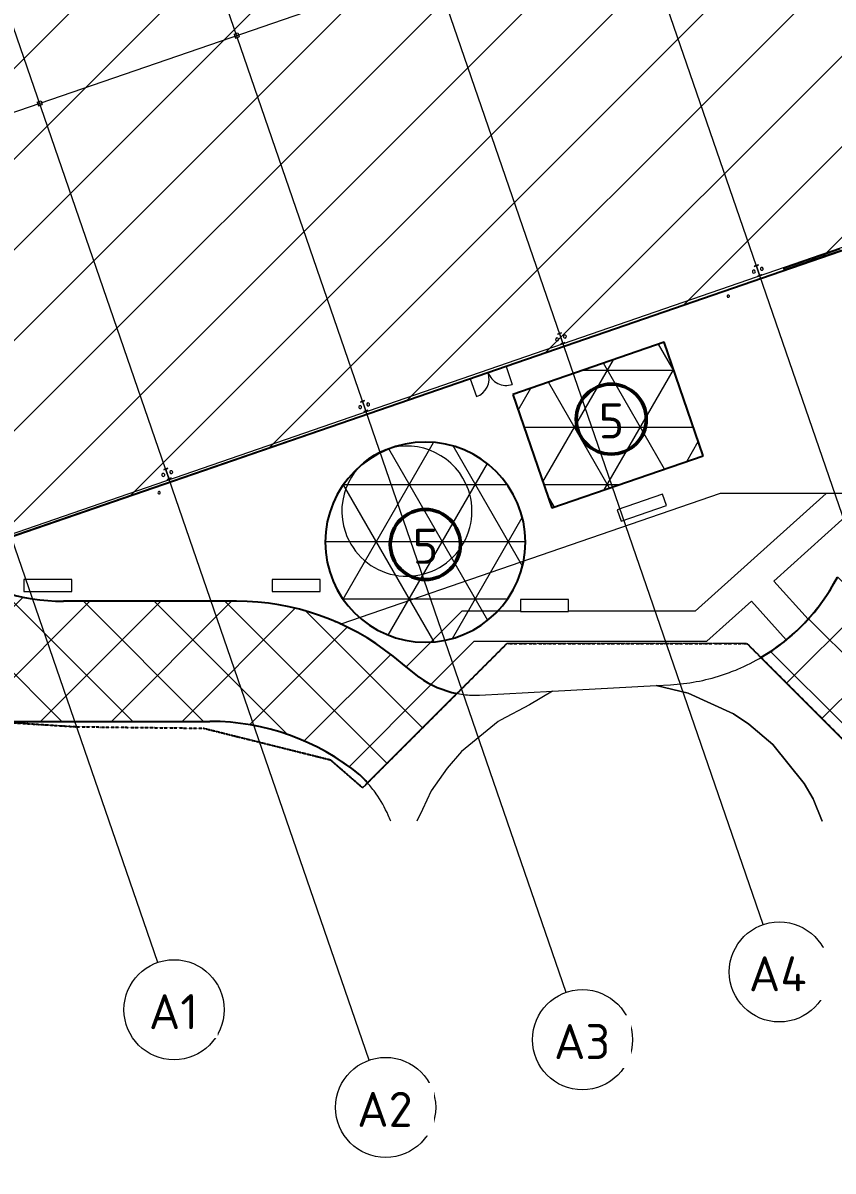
# Model space of a CAD drawing. Header units: millimetres. Extents: x 674 to 609626, y -20132 to 4061356.
# Drawn here: x 79034 to 119498, y 3926193 to 3983554 of the extents above; entities that cross this region are included whole.
import ezdxf

# ---------------------------------------------------------------- set-up
doc = ezdxf.new("R2010")
doc.units = ezdxf.units.MM
doc.linetypes.add('AEC_Double Dash', pattern=[39, 15, -4, 6, -4, 6, -4])
doc.linetypes.add('Boundary', pattern=[16, 5, -2, 5, -2, 0, -2])
for name, color, linetype, lineweight in [('A-000-M_MASS', 13, 'Continuous', 25), ('A-010-M_LINE', 90, 'Continuous', 18), ('A-060-M_DETAIL', 3, 'Continuous', 25), ('A-214-M_CURT_WALL', 52, 'Continuous', 13), ('A-215-M_CURT_PANEL', 51, 'Continuous', 13), ('A-230-M_FLOOR', 192, 'Continuous', 13), ('A-325-M_DOOR', 31, 'Continuous', 13), ('A-325-M_DOOR_PANEL', 31, 'Continuous', 13), ('C-910-M_SITE_BOUND', 91, 'Boundary', 25), ('F-670-M_FSP', 13, 'Continuous', 13), ('M-520-M_DRAINAGE_FW', 2, 'Continuous', 13), ('S-280-M_COLUMN', 52, 'Continuous', 13), ('S-280-M_STRUCT_FRAME', 12, 'Continuous', 13), ('Z-030-M_GRID', 191, 'Continuous', 13), ('Z-033_T_GRIDREF', 31, 'Continuous', 13), ('Z-060-M_DETAIL', 92, 'Continuous', 25)]:
    doc.layers.add(name, color=color, linetype=linetype, lineweight=lineweight)
doc.styles.add('ISOCPEUR_2', font='isocpeur.ttf', dxfattribs={"height": 1750})
pattern_1 = [(45, (2523501.4, 0), (-1767.767, 1767.767), []), (135, (2523501.4, 0), (-1767.767, -1767.767), [])]

# ---------------------------------------------------------------- blocks, each defined once
blk = doc.blocks.new('Family - ___-240017-S0_021 - GROUND LOADING PLAN')
at = {"layer": 'C-910-M_SITE_BOUND', "color": 21, "linetype": 'AEC_Double Dash', "lineweight": 5}
for p, q in [((-2420301, 3952544), (-2422791, 3950054)), ((-2408301, 3952544), (-2420301, 3952544)), ((-2408301, 3952544), (-2407605, 3951849)), ((-2446330, 3948678), (-2441808, 3948392)), ((-2435434, 3948316), (-2429117, 3946741)), ((-2429117, 3946741), (-2427505, 3945340)), ((-2427258, 3945587), (-2427505, 3945340))]:
    blk.add_line(p, q, dxfattribs=at)
blk = doc.blocks.new('SHS-Square Hollow Section-Column - 200x200xSHS-1605338-S0_021 - GROUND LOADING PLAN')
at = {"layer": 'S-280-M_COLUMN', "lineweight": 5}
for p, q in [((-100, 100), (-100, -100)), ((-100, 100), (100, 100)), ((100, 100), (100, -100)), ((-100, -100), (100, -100))]:
    blk.add_line(p, q, dxfattribs=at)
blk = doc.blocks.new('Generic Models 4 - Generic Models 2-823071-S0_021 - GROUND LOADING PLAN')
at = {"layer": 'A-000-M_MASS', "lineweight": 5}
for start, end in [(19.00041, 199.00041), (199.00041, 19.00041)]:
    blk.add_arc((-2425288, 3959163), 3250, start, end, dxfattribs=at)
blk = doc.blocks.new('Structural Framing 30 - Structural Framing 1-951963-S0_021 - GROUND LOADING PLAN')
at = {"layer": 'S-280-M_STRUCT_FRAME', "lineweight": 5}
for p, q in [((-2449991, 3998344), (-2450189, 3998276)), ((-2450189, 3998276), (-2450185, 3998263)), ((-2450185, 3998263), (-2450104, 3998291)), ((-2450086, 3998282), (-2449932, 3997835)), ((-2449923, 3997838), (-2450077, 3998285)), ((-2450068, 3998303), (-2449987, 3998331)), ((-2449987, 3998331), (-2449991, 3998344)), ((-2449940, 3997817), (-2450021, 3997789)), ((-2450021, 3997789), (-2450017, 3997776)), ((-2450017, 3997776), (-2449820, 3997844)), ((-2449824, 3997857), (-2449905, 3997829)), ((-2449820, 3997844), (-2449824, 3997857)), ((-2437238, 3961306), (-2437436, 3961238)), ((-2437315, 3961266), (-2437234, 3961293)), ((-2437234, 3961293), (-2437238, 3961306)), ((-2437436, 3961238), (-2437431, 3961225)), ((-2437431, 3961225), (-2437350, 3961253)), ((-2437333, 3961245), (-2437178, 3960797)), ((-2437169, 3960800), (-2437323, 3961248)), ((-2437187, 3960779), (-2437268, 3960751)), ((-2437268, 3960751), (-2437264, 3960739)), ((-2437264, 3960739), (-2437066, 3960807)), ((-2437070, 3960819), (-2437151, 3960791)), ((-2437066, 3960807), (-2437070, 3960819))]:
    blk.add_line(p, q, dxfattribs=at)
for centre, start, end in [((-2450099, 3998278), 19.00041, 109.00041), ((-2450064, 3998290), 109.00041, 199.00041), ((-2449945, 3997830), 289.00041, 19.00041), ((-2449909, 3997842), 199.00041, 289.00041), ((-2437346, 3961240), 19.00041, 109.00041), ((-2437310, 3961252), 109.00041, 199.00041), ((-2437192, 3960792), 289.00041, 19.00041), ((-2437156, 3960804), 199.00041, 289.00041)]:
    blk.add_arc(centre, 14, start, end, dxfattribs=at)
blk = doc.blocks.new('Generic Models 6 - Generic Models 2-971374-S0_021 - GROUND LOADING PLAN')
at = {"layer": 'A-000-M_MASS', "lineweight": 5}
for p, q in [((-2412514, 3960011), (-2414784, 3959230)), ((-2412319, 3959444), (-2412514, 3960011)), ((-2414784, 3959230), (-2414588, 3958663)), ((-2414588, 3958663), (-2412319, 3959444)), ((-2444421, 3955744), (-2444421, 3955144)), ((-2442021, 3955744), (-2444421, 3955744)), ((-2442021, 3955144), (-2442021, 3955744)), ((-2432021, 3955744), (-2432021, 3955144)), ((-2429621, 3955744), (-2432021, 3955744)), ((-2429621, 3955144), (-2429621, 3955744)), ((-2444421, 3955144), (-2442021, 3955144)), ((-2432021, 3955144), (-2429621, 3955144)), ((-2419621, 3954751), (-2419621, 3954151)), ((-2417221, 3954751), (-2419621, 3954751)), ((-2417221, 3954151), (-2417221, 3954751)), ((-2419621, 3954151), (-2417221, 3954151))]:
    blk.add_line(p, q, dxfattribs=at)
blk = doc.blocks.new('Generic Models 2 - Generic Models 2-983313-S0_021 - GROUND LOADING PLAN')
at = {"layer": 'A-000-M_MASS', "lineweight": 5}
for p, q in [((-2394268, 3973894), (-2399923, 3971891)), ((-2391597, 3966353), (-2394268, 3973894)), ((-2399923, 3971891), (-2397253, 3964350)), ((-2397253, 3964350), (-2391597, 3966353))]:
    blk.add_line(p, q, dxfattribs=at)
blk = doc.blocks.new('Hydrant_double1 - Hydrant_double-1019313-S0_021 - GROUND LOADING PLAN')
at = {"layer": 'F-670-M_FSP', "lineweight": 5}
for start, end in [(19.00041, 199.00041), (199.00041, 19.00041)]:
    blk.add_arc((-2397820, 3973209), 60, start, end, dxfattribs=at)
blk = doc.blocks.new('Hydrant_double2 - Hydrant_double-1019330-S0_021 - GROUND LOADING PLAN')
at = {"layer": 'F-670-M_FSP', "lineweight": 5}
for start, end in [(19.00041, 199.00041), (199.00041, 19.00041)]:
    blk.add_arc((-2397820, 3973209), 60, start, end, dxfattribs=at)
blk = doc.blocks.new('Downpipe - L Spreader - Default-3251983-S0_021 - GROUND LOADING PLAN')
at = {"layer": 'M-520-M_DRAINAGE_FW', "lineweight": 5}
for start, end in [(360, 180), (180, 360)]:
    blk.add_arc((-40, -150), 75, start, end, dxfattribs=at)
blk = doc.blocks.new('Downpipe - L Spreader - Default-3252010-S0_021 - GROUND LOADING PLAN')
at = {"layer": 'M-520-M_DRAINAGE_FW', "lineweight": 5}
for start, end in [(0, 180), (180, 0)]:
    blk.add_arc((-40, 150), 75, start, end, dxfattribs=at)
blk = doc.blocks.new('Rectangular Mullion - 50x100mm-1447016-S0_021 - GROUND LOADING PLAN')
at = {"layer": 'A-214-M_CURT_WALL', "lineweight": 5}
for p, q in [((-50, 50), (0, 50)), ((-50, -50), (-50, 50)), ((0, 50), (0, -50)), ((0, -50), (-50, -50))]:
    blk.add_line(p, q, dxfattribs=at)
blk = doc.blocks.new('System Panel - Glazed-3113297-S0_021 - GROUND LOADING PLAN')
at = {"layer": 'A-215-M_CURT_PANEL', "lineweight": 5}
for p, q in [((734, 50), (-734, 50)), ((-734, 50), (-734, 25)), ((-734, 25), (734, 25)), ((734, 25), (734, 50))]:
    blk.add_line(p, q, dxfattribs=at)
blk = doc.blocks.new('System Panel - Glazed-3113298-S0_021 - GROUND LOADING PLAN')
at = {"layer": 'A-215-M_CURT_PANEL', "lineweight": 5}
for p, q in [((720, 49), (-720, 49)), ((-720, 49), (-720, 24)), ((-720, 24), (720, 24)), ((720, 24), (720, 49))]:
    blk.add_line(p, q, dxfattribs=at)
blk = doc.blocks.new('Rectangular Mullion - 50x100mm-3113293-S0_021 - GROUND LOADING PLAN')
at = {"layer": 'A-214-M_CURT_WALL', "lineweight": 5}
for p, q in [((-2350979, 3969618), (-2349511, 3969618)), ((-2350979, 3969518), (-2349511, 3969518))]:
    blk.add_line(p, q, dxfattribs=at)
blk = doc.blocks.new('Rectangular Mullion - 50x100mm-3113294-S0_021 - GROUND LOADING PLAN')
at = {"layer": 'A-214-M_CURT_WALL', "lineweight": 5}
for p, q in [((-2352469, 3969618), (-2351029, 3969618)), ((-2352469, 3969518), (-2351029, 3969518))]:
    blk.add_line(p, q, dxfattribs=at)
blk = doc.blocks.new('Rectangular Mullion - 50x100mm-1425432-S0_021 - GROUND LOADING PLAN')
at = {"layer": 'A-214-M_CURT_WALL', "lineweight": 5}
for p, q in [((-25, 50), (25, 50)), ((-25, -50), (-25, 50)), ((25, 50), (25, -50)), ((25, -50), (-25, -50))]:
    blk.add_line(p, q, dxfattribs=at)
blk = doc.blocks.new('Structural Framing 2 - Structural Framing 1-1620312-S0_021 - GROUND LOADING PLAN')
at = {"layer": 'S-280-M_STRUCT_FRAME', "lineweight": 5}
for p, q in [((-2430325, 4005116), (-2430522, 4005048)), ((-2430522, 4005048), (-2430518, 4005035)), ((-2430518, 4005035), (-2430437, 4005063)), ((-2430419, 4005054), (-2430265, 4004607)), ((-2430256, 4004610), (-2430410, 4005057)), ((-2430401, 4005075), (-2430320, 4005103)), ((-2430320, 4005103), (-2430325, 4005116)), ((-2430274, 4004589), (-2430355, 4004561)), ((-2430355, 4004561), (-2430350, 4004548)), ((-2430350, 4004548), (-2430153, 4004616)), ((-2430157, 4004629), (-2430238, 4004601)), ((-2430153, 4004616), (-2430157, 4004629)), ((-2417571, 3968078), (-2417769, 3968010)), ((-2417769, 3968010), (-2417765, 3967997)), ((-2417765, 3967997), (-2417684, 3968025)), ((-2417666, 3968017), (-2417512, 3967569)), ((-2417503, 3967572), (-2417657, 3968020)), ((-2417648, 3968037), (-2417567, 3968065)), ((-2417567, 3968065), (-2417571, 3968078)), ((-2417520, 3967551), (-2417601, 3967523)), ((-2417601, 3967523), (-2417597, 3967511)), ((-2417597, 3967511), (-2417399, 3967579)), ((-2417404, 3967591), (-2417485, 3967563)), ((-2417399, 3967579), (-2417404, 3967591))]:
    blk.add_line(p, q, dxfattribs=at)
for centre, start, end in [((-2430432, 4005050), 19.00041, 109.00041), ((-2430397, 4005062), 109.00041, 199.00041), ((-2430278, 4004602), 289.00041, 19.00041), ((-2430243, 4004614), 199.00041, 289.00041), ((-2417679, 3968012), 19.00041, 109.00041), ((-2417644, 3968024), 109.00041, 199.00041), ((-2417525, 3967564), 289.00041, 19.00041), ((-2417489, 3967576), 199.00041, 289.00041)]:
    blk.add_arc(centre, 14, start, end, dxfattribs=at)
blk = doc.blocks.new('Structural Framing 46 - Structural Framing 1-1621990-S0_021 - GROUND LOADING PLAN')
at = {"layer": 'S-280-M_STRUCT_FRAME', "lineweight": 5}
for p, q in [((-2410673, 4011883), (-2410841, 4011825)), ((-2410841, 4011825), (-2410837, 4011813)), ((-2410837, 4011813), (-2410767, 4011837)), ((-2410753, 4011830), (-2410636, 4011491)), ((-2410629, 4011494), (-2410745, 4011832)), ((-2410738, 4011847), (-2410669, 4011871)), ((-2410669, 4011871), (-2410673, 4011883)), ((-2410643, 4011477), (-2410713, 4011453)), ((-2410713, 4011453), (-2410709, 4011441)), ((-2410709, 4011441), (-2410541, 4011499)), ((-2410545, 4011511), (-2410614, 4011487)), ((-2410541, 4011499), (-2410545, 4011511)), ((-2397890, 3974777), (-2398069, 3974715)), ((-2398069, 3974715), (-2398065, 3974703)), ((-2398065, 3974703), (-2397990, 3974729)), ((-2397976, 3974722), (-2397843, 3974338)), ((-2397835, 3974341), (-2397967, 3974725)), ((-2397960, 3974739), (-2397885, 3974765)), ((-2397885, 3974765), (-2397890, 3974777)), ((-2397850, 3974324), (-2397926, 3974298)), ((-2397926, 3974298), (-2397921, 3974286)), ((-2397921, 3974286), (-2397742, 3974348)), ((-2397746, 3974360), (-2397821, 3974334)), ((-2397742, 3974348), (-2397746, 3974360))]:
    blk.add_line(p, q, dxfattribs=at)
for centre, start, end in [((-2410763, 4011826), 19.00041, 109.00041), ((-2410735, 4011836), 109.00041, 199.00041), ((-2410647, 4011488), 289.00041, 19.00041), ((-2410618, 4011498), 199.00041, 289.00041), ((-2397986, 3974718), 19.00041, 109.00041), ((-2397957, 3974728), 109.00041, 199.00041), ((-2397854, 3974334), 289.00041, 19.00041), ((-2397825, 3974345), 199.00041, 289.00041)]:
    blk.add_arc(centre, 11.4, start, end, dxfattribs=at)
blk = doc.blocks.new('X_Door-Panel-Hinge-Standard - Standard-958284-S0_021 - GROUND LOADING PLAN')
at = {"layer": 'A-325-M_DOOR', "lineweight": 5}
blk.add_arc((-485, 20), 945, 360, 90, dxfattribs=at)
at = {"layer": 'A-325-M_DOOR_PANEL', "lineweight": 5}
blk.add_line((-485, 20), (-485, 965), dxfattribs=at)
blk = doc.blocks.new('X_Door-Panel-Hinge-Standard - Standard-958351-S0_021 - GROUND LOADING PLAN')
at = {"layer": 'A-325-M_DOOR', "lineweight": 5}
blk.add_arc((-485, -20), 945, 270, 0, dxfattribs=at)
at = {"layer": 'A-325-M_DOOR_PANEL', "lineweight": 5}
blk.add_line((-485, -20), (-485, -965), dxfattribs=at)
blk = doc.blocks.new('Structural Framing 3 - Structural Framing 1-1636859-S0_021 - GROUND LOADING PLAN')
at = {"layer": 'S-280-M_STRUCT_FRAME', "lineweight": 5}
for p, q in [((-2420491, 4008502), (-2420689, 4008434)), ((-2420689, 4008434), (-2420685, 4008421)), ((-2420685, 4008421), (-2420604, 4008449)), ((-2420586, 4008440), (-2420432, 4007992)), ((-2420423, 4007996), (-2420577, 4008443)), ((-2420568, 4008461), (-2420487, 4008489)), ((-2420487, 4008489), (-2420491, 4008502)), ((-2420440, 4007975), (-2420521, 4007947)), ((-2420521, 4007947), (-2420517, 4007934)), ((-2420517, 4007934), (-2420319, 4008002)), ((-2420324, 4008015), (-2420405, 4007987)), ((-2420319, 4008002), (-2420324, 4008015)), ((-2407738, 3971464), (-2407936, 3971396)), ((-2407936, 3971396), (-2407931, 3971383)), ((-2407931, 3971383), (-2407850, 3971411)), ((-2407832, 3971403), (-2407678, 3970955)), ((-2407669, 3970958), (-2407823, 3971406)), ((-2407815, 3971423), (-2407734, 3971451)), ((-2407734, 3971451), (-2407738, 3971464)), ((-2407687, 3970937), (-2407768, 3970909)), ((-2407768, 3970909), (-2407764, 3970897)), ((-2407764, 3970897), (-2407566, 3970965)), ((-2407570, 3970977), (-2407651, 3970949)), ((-2407566, 3970965), (-2407570, 3970977))]:
    blk.add_line(p, q, dxfattribs=at)
for centre, start, end in [((-2420599, 4008436), 19.00041, 109.00041), ((-2420564, 4008448), 109.00041, 199.00041), ((-2420445, 4007988), 289.00041, 19.00041), ((-2420409, 4008000), 199.00041, 289.00041), ((-2407846, 3971398), 19.00041, 109.00041), ((-2407810, 3971410), 109.00041, 199.00041), ((-2407691, 3970950), 289.00041, 19.00041), ((-2407656, 3970962), 199.00041, 289.00041)]:
    blk.add_arc(centre, 14, start, end, dxfattribs=at)
blk = doc.blocks.new('Structural Framing 36 - Structural Framing 1-1636954-S0_021 - GROUND LOADING PLAN')
at = {"layer": 'S-280-M_STRUCT_FRAME', "lineweight": 5}
for p, q in [((-2440158, 4001730), (-2440356, 4001662)), ((-2440356, 4001662), (-2440351, 4001649)), ((-2440351, 4001649), (-2440270, 4001677)), ((-2440253, 4001668), (-2440098, 4001221)), ((-2440089, 4001224), (-2440244, 4001671)), ((-2440235, 4001689), (-2440154, 4001717)), ((-2440154, 4001717), (-2440158, 4001730)), ((-2440107, 4001203), (-2440188, 4001175)), ((-2440188, 4001175), (-2440184, 4001162)), ((-2440184, 4001162), (-2439986, 4001230)), ((-2439991, 4001243), (-2440072, 4001215)), ((-2439986, 4001230), (-2439991, 4001243)), ((-2427405, 3964692), (-2427602, 3964624)), ((-2427602, 3964624), (-2427598, 3964611)), ((-2427598, 3964611), (-2427517, 3964639)), ((-2427499, 3964631), (-2427345, 3964183)), ((-2427336, 3964186), (-2427490, 3964634)), ((-2427481, 3964651), (-2427400, 3964679)), ((-2427354, 3964165), (-2427435, 3964137)), ((-2427430, 3964125), (-2427233, 3964193)), ((-2427400, 3964679), (-2427405, 3964692)), ((-2427237, 3964205), (-2427318, 3964177)), ((-2427233, 3964193), (-2427237, 3964205)), ((-2427435, 3964137), (-2427430, 3964125))]:
    blk.add_line(p, q, dxfattribs=at)
for centre, start, end in [((-2440266, 4001664), 19.00041, 109.00041), ((-2440230, 4001676), 109.00041, 199.00041), ((-2440112, 4001216), 289.00041, 19.00041), ((-2440076, 4001228), 199.00041, 289.00041), ((-2427512, 3964626), 19.00041, 109.00041), ((-2427477, 3964638), 109.00041, 199.00041), ((-2427358, 3964178), 289.00041, 19.00041), ((-2427323, 3964190), 199.00041, 289.00041)]:
    blk.add_arc(centre, 14, start, end, dxfattribs=at)
blk = doc.blocks.new('25021-APA-ZZ-ZZ-M3-AR-000001_V3_rvt-1-S0_021 - GROUND LOADING PLAN')
at = {"layer": 'A-230-M_FLOOR', "lineweight": 5}
for p, q in [((-2445186, 3957958), (-2397930, 3974295)), ((-2445295, 3957815), (-2406453, 3971189)), ((-2409642, 3960044), (-2428583, 3953522)), ((-2404353, 3960044), (-2410884, 3954163)), ((-2404353, 3960044), (-2409642, 3960044)), ((-2406968, 3955671), (-2402111, 3960044)), ((-2402111, 3960044), (-2404353, 3960044)), ((-2405248, 3953761), (-2406968, 3955671)), ((-2433795, 3954660), (-2442441, 3954660)), ((-2410308, 3952663), (-2408083, 3954667)), ((-2408083, 3954667), (-2406337, 3952728)), ((-2422551, 3954163), (-2425324, 3951391)), ((-2419621, 3954163), (-2422551, 3954163)), ((-2410884, 3954163), (-2417221, 3954163)), ((-2424087, 3950506), (-2421930, 3952663)), ((-2421930, 3952663), (-2410308, 3952663)), ((-2425981, 3951917), (-2425324, 3951391)), ((-2425324, 3951391), (-2424671, 3950868)), ((-2418013, 3950173), (-2412837, 3950453)), ((-2412837, 3950453), (-2412118, 3950492)), ((-2411244, 3950071), (-2412837, 3950453)), ((-2412837, 3950453), (-2411244, 3950071)), ((-2421655, 3949977), (-2418013, 3950173)), ((-2418013, 3950173), (-2419157, 3949491)), ((-2408974, 3949036), (-2411244, 3950071)), ((-2411244, 3950071), (-2408974, 3949036)), ((-2419157, 3949491), (-2420616, 3948724)), ((-2420616, 3948724), (-2420732, 3948650)), ((-2408207, 3948525), (-2408974, 3949036)), ((-2408974, 3949036), (-2408207, 3948525)), ((-2435128, 3948660), (-2445704, 3948660)), ((-2420732, 3948650), (-2422554, 3947153)), ((-2407005, 3947505), (-2408207, 3948525)), ((-2408207, 3948525), (-2407005, 3947505)), ((-2422554, 3947153), (-2423279, 3946325)), ((-2405442, 3945561), (-2407005, 3947505)), ((-2407005, 3947505), (-2405442, 3945561)), ((-2423279, 3946325), (-2424085, 3945183)), ((-2404999, 3944785), (-2405442, 3945561)), ((-2405442, 3945561), (-2404999, 3944785)), ((-2424085, 3945183), (-2424510, 3944264)), ((-2404550, 3943666), (-2404999, 3944785)), ((-2404999, 3944785), (-2404550, 3943666)), ((-2424510, 3944264), (-2424787, 3943666))]:
    blk.add_line(p, q, dxfattribs=at)
for centre, radius, start, end in [((-2442441, 3964627), 9967, 232.57489, 270), ((-2433795, 3942160), 12500, 65.35896, 90), ((-2433795, 3942160), 12500, 71.56942, 72.40717), ((-2412657, 3960477), 10000, 309.20313, 317.80855), ((-2421908, 3954670), 4700, 234, 236.79218), ((-2421908, 3954670), 4700, 234, 242.37654), ((-2421908, 3954670), 4700, 242.37654, 247.96091), ((-2421908, 3954670), 4700, 247.96091, 253.54527)]:
    blk.add_arc(centre, radius, start, end, dxfattribs=at)
for points, knots in [([(-2405248, 3953761), (-2404965, 3954074), (-2404431, 3954744), (-2403987, 3955476), (-2403788, 3955859)], [-0.2472303, -0.2472303, -0.2472303, -0.2472303, -0.125, 0, 0, 0, 0]), ([(-2443981, 3954780), (-2443981, 3954780), (-2443930, 3954772), (-2443879, 3954764), (-2443829, 3954757)], [-0.12502947, -0.12502947, -0.12502947, -0.12502947, -0.125, -0.11258852, -0.11258852, -0.11258852, -0.11258852]), ([(-2428586, 3953523), (-2428296, 3953390), (-2427383, 3952928), (-2426531, 3952357), (-2425981, 3951917)], [-0.7269751, -0.7269751, -0.7269751, -0.7269751, -0.5, 0, 0, 0, 0]), ([(-2412118, 3950492), (-2411687, 3950515), (-2410827, 3950618), (-2409708, 3950901), (-2409033, 3951153), (-2408767, 3951265)], [-1, -1, -1, -1, -0.875, -0.75, -0.6666667, -0.6666667, -0.6666667, -0.6666667]), ([(-2429217, 3947076), (-2429439, 3947204), (-2430117, 3947566), (-2430828, 3947862), (-2431313, 3948027)], [-0.6428571, -0.6428571, -0.6428571, -0.6428571, -0.5, -0.2142857, -0.2142857, -0.2142857, -0.2142857]), ([(-2426092, 3943667), (-2426131, 3943768), (-2426332, 3944250), (-2426706, 3944907), (-2427105, 3945413), (-2427257, 3945586)], [-0.5655125, -0.5655125, -0.5655125, -0.5655125, -0.5, -0.25, -0.1111111, -0.1111111, -0.1111111, -0.1111111])]:
    blk.add_open_spline(points, degree=3, knots=knots, dxfattribs=at)
for points in [[(-2444325, 3954840), (-2444275, 3954830), (-2444224, 3954821), (-2444172, 3954812)], [(-2443630, 3954731), (-2443581, 3954725), (-2443532, 3954720), (-2443483, 3954715)], [(-2443272, 3954695), (-2443227, 3954691), (-2443182, 3954687), (-2443137, 3954684)], [(-2442900, 3954671), (-2442865, 3954669), (-2442829, 3954667), (-2442794, 3954666)], [(-2429653, 3953954), (-2429589, 3953931), (-2429525, 3953908), (-2429462, 3953885)], [(-2429293, 3953821), (-2429174, 3953775), (-2429056, 3953728), (-2428939, 3953678)], [(-2428938, 3953678), (-2428820, 3953628), (-2428703, 3953577), (-2428588, 3953524)], [(-2405642, 3953351), (-2405618, 3953374), (-2405595, 3953398), (-2405571, 3953421)], [(-2405415, 3953582), (-2405386, 3953612), (-2405358, 3953642), (-2405330, 3953672)], [(-2406954, 3952263), (-2406742, 3952410), (-2406536, 3952565), (-2406337, 3952728)], [(-2406178, 3952861), (-2406160, 3952875), (-2406143, 3952890), (-2406126, 3952905)], [(-2407241, 3952071), (-2407144, 3952133), (-2407049, 3952197), (-2406954, 3952263)], [(-2408767, 3951265), (-2408343, 3951444), (-2407931, 3951653), (-2407535, 3951889)], [(-2407535, 3951889), (-2407436, 3951948), (-2407338, 3952008), (-2407241, 3952071)], [(-2423240, 3950162), (-2422983, 3950087), (-2422458, 3949979), (-2421922, 3949962), (-2421655, 3949977)], [(-2432420, 3948346), (-2432863, 3948450), (-2433762, 3948607), (-2434672, 3948660), (-2435128, 3948660)], [(-2431313, 3948027), (-2431676, 3948151), (-2432046, 3948258), (-2432420, 3948346)], [(-2428249, 3946451), (-2428405, 3946563), (-2428723, 3946779), (-2429051, 3946980), (-2429217, 3947076)], [(-2427639, 3945984), (-2427837, 3946147), (-2428040, 3946302), (-2428249, 3946451)], [(-2427257, 3945586), (-2427378, 3945724), (-2427506, 3945857), (-2427639, 3945984)]]:
    blk.add_open_spline(points, degree=3, dxfattribs=at)
at = {"layer": 'A-000-M_MASS', "color": 253, "lineweight": 5, "rotation": 89.50040712022384}
blk.add_blockref('Generic Models 2 - Generic Models 2-983313-S0_021 - GROUND LOADING PLAN', (1574616, 6324520), dxfattribs=at)
at = {"layer": 'A-000-M_MASS', "color": 253, "lineweight": 5}
for name in ['Generic Models 4 - Generic Models 2-823071-S0_021 - GROUND LOADING PLAN', 'Generic Models 6 - Generic Models 2-971374-S0_021 - GROUND LOADING PLAN']:
    blk.add_blockref(name, (0, 0), dxfattribs=at)
at = {"layer": 'A-214-M_CURT_WALL', "color": 253, "lineweight": 5}
for name, rotation in [('Rectangular Mullion - 50x100mm-3113293-S0_021 - GROUND LOADING PLAN', 19.00040712022059), ('Rectangular Mullion - 50x100mm-3113294-S0_021 - GROUND LOADING PLAN', 19.00040712020719)]:
    blk.add_blockref(name, (1110267, 983866), dxfattribs=dict(at, rotation=rotation))
at = {"layer": 'A-214-M_CURT_WALL', "color": 253, "lineweight": 5, "extrusion": (0, 0, -1), "rotation": 340.999592879785}
for name, p in [('Rectangular Mullion - 50x100mm-1425432-S0_021 - GROUND LOADING PLAN', (2405037, 3971730)), ('Rectangular Mullion - 50x100mm-1447016-S0_021 - GROUND LOADING PLAN', (2406469, 3971236))]:
    blk.add_blockref(name, p, dxfattribs=at)
at = {"layer": 'A-215-M_CURT_PANEL', "color": 253, "lineweight": 5, "rotation": 199.000407120215}
for name, p in [('System Panel - Glazed-3113297-S0_021 - GROUND LOADING PLAN', (-2404319, 3971977)), ('System Panel - Glazed-3113298-S0_021 - GROUND LOADING PLAN', (-2405741, 3971487))]:
    blk.add_blockref(name, p, dxfattribs=at)
at = {"layer": 'A-325-M_DOOR', "color": 253, "lineweight": 5}
for name, p, rotation in [('X_Door-Panel-Hinge-Standard - Standard-958351-S0_021 - GROUND LOADING PLAN', (-2421676, 3965953), 19.00040712021113), ('X_Door-Panel-Hinge-Standard - Standard-958284-S0_021 - GROUND LOADING PLAN', (-2420804, 3966253), 199.0004071202111)]:
    blk.add_blockref(name, p, dxfattribs=dict(at, rotation=rotation))
at = {"layer": 'C-910-M_SITE_BOUND', "color": 253, "lineweight": 5}
blk.add_blockref('Family - ___-240017-S0_021 - GROUND LOADING PLAN', (0, 0), dxfattribs=at)
at = {"layer": 'F-670-M_FSP', "color": 253, "lineweight": 5}
for name, p in [('Hydrant_double1 - Hydrant_double-1019313-S0_021 - GROUND LOADING PLAN', (-11416, -3304)), ('Hydrant_double2 - Hydrant_double-1019330-S0_021 - GROUND LOADING PLAN', (-39847, -13117))]:
    blk.add_blockref(name, p, dxfattribs=at)
at = {"layer": 'M-520-M_DRAINAGE_FW', "color": 253, "lineweight": 5}
for name, p, rotation in [('Downpipe - L Spreader - Default-3252010-S0_021 - GROUND LOADING PLAN', (-2408043, 3971261), 199.0004071186972), ('Downpipe - L Spreader - Default-3251983-S0_021 - GROUND LOADING PLAN', (-2407570, 3971423), 19.00040711873622), ('Downpipe - L Spreader - Default-3252010-S0_021 - GROUND LOADING PLAN', (-2417876, 3967875), 199.0004071186972), ('Downpipe - L Spreader - Default-3251983-S0_021 - GROUND LOADING PLAN', (-2417404, 3968037), 19.00040711873622), ('Downpipe - L Spreader - Default-3252010-S0_021 - GROUND LOADING PLAN', (-2427709, 3964489), 199.0004071186972), ('Downpipe - L Spreader - Default-3251983-S0_021 - GROUND LOADING PLAN', (-2427237, 3964651), 19.00040711873622), ('Downpipe - L Spreader - Default-3252010-S0_021 - GROUND LOADING PLAN', (-2437543, 3961103), 199.0004071186972), ('Downpipe - L Spreader - Default-3251983-S0_021 - GROUND LOADING PLAN', (-2437070, 3961265), 19.00040711873622)]:
    blk.add_blockref(name, p, dxfattribs=dict(at, rotation=rotation))
at = {"layer": 'S-280-M_COLUMN', "color": 253, "lineweight": 5, "rotation": 19.00040712009558}
for p in [(-2433794, 3982927), (-2443628, 3979541)]:
    blk.add_blockref('SHS-Square Hollow Section-Column - 200x200xSHS-1605338-S0_021 - GROUND LOADING PLAN', p, dxfattribs=at)
at = {"layer": 'S-280-M_STRUCT_FRAME', "color": 253, "lineweight": 5}
for name in ['Structural Framing 46 - Structural Framing 1-1621990-S0_021 - GROUND LOADING PLAN', 'Structural Framing 3 - Structural Framing 1-1636859-S0_021 - GROUND LOADING PLAN', 'Structural Framing 2 - Structural Framing 1-1620312-S0_021 - GROUND LOADING PLAN', 'Structural Framing 36 - Structural Framing 1-1636954-S0_021 - GROUND LOADING PLAN', 'Structural Framing 30 - Structural Framing 1-951963-S0_021 - GROUND LOADING PLAN']:
    blk.add_blockref(name, (0, 0), dxfattribs=at)
blk = doc.blocks.new('Family - ___-3870354-S0_021 - GROUND LOADING PLAN')
at = {"layer": 'C-910-M_SITE_BOUND'}
for p, q in [((-2427505, 3945340), (-2420301, 3952544)), ((-2420301, 3952544), (-2408301, 3952544)), ((-2408301, 3952544), (-2401701, 3945944)), ((-2448033, 3948786), (-2441808, 3948392)), ((-2441808, 3948392), (-2435434, 3948316)), ((-2435434, 3948316), (-2429117, 3946741)), ((-2427505, 3945340), (-2429117, 3946741))]:
    blk.add_line(p, q, dxfattribs=at)
blk = doc.blocks.new('Grid - NRP_Grid-Head-320187-S0_021 - GROUND LOADING PLAN')
at = {"layer": 'Z-033_T_GRIDREF'}
blk.add_circle((0, 0), 5, dxfattribs=at)
blk = doc.blocks.new('NRP_Load Tag _v2_ - NRP_Load Tag-532938-S0_021 - GROUND LOADING PLAN')
at = {"layer": 'A-060-M_DETAIL', "lineweight": 50}
for start, end in [(360, 180), (180, 360)]:
    blk.add_arc((0, 0), 3.5, start, end, dxfattribs=at)

msp = doc.modelspace()

# ---------------------------------------------------------------- hatches: boundary and pattern name
at = {"layer": 'Z-060-M_DETAIL', "lineweight": 18}
h = msp.add_hatch(dxfattribs=at)
h.set_pattern_fill('FP_39', color=150, style=0, pattern_type=2)
h.set_pattern_definition(pattern_1)
h.paths.add_polyline_path([(96245, 3945586), (100712, 3950053), (100488, 3950102), (100182, 3950188), (100047, 3950231), (99832, 3950312), (99622, 3950403), (99416, 3950505), (99164, 3950647), (99020, 3950737), (98831, 3950868), (97520, 3951917), (97129, 3952216), (96907, 3952378), (96590, 3952594), (96111, 3952893), (95937, 3952997), (95601, 3953183), (95093, 3953438), (94914, 3953524), (94563, 3953678), (94075, 3953870), (93847, 3953954), (93483, 3954076), (93057, 3954202), (92745, 3954285), (92372, 3954373), (91996, 3954449), (91617, 3954513), (91237, 3954566), (90856, 3954607), (90474, 3954636), (90004, 3954655), (89707, 3954660), (81061, 3954660), (80707, 3954666), (80355, 3954685), (80003, 3954716), (79652, 3954760), (79303, 3954816), (78957, 3954885), (78613, 3954965), (78272, 3955058), (77790, 3955213), (77601, 3955280), (77272, 3955408), (76948, 3955548), (76628, 3955700), (76315, 3955862), (76007, 3956036), (75706, 3956221), (75411, 3956416), (75124, 3956621), (74737, 3956925), (74571, 3957062), (74307, 3957297), (74052, 3957540), (73719, 3957888), (73567, 3958055), (73298, 3958377), (73121, 3958602), (72912, 3958887), (72714, 3959180), (72526, 3959479), (72349, 3959785), (72183, 3960096), (72028, 3960414), (71884, 3960737), (71752, 3961064), (71632, 3961397), (63374, 3985498), (63253, 3985872), (63143, 3986250), (63045, 3986631), (62959, 3987015), (62886, 3987401), (62823, 3987800), (62775, 3988180), (62738, 3988571), (62713, 3988964), (62701, 3989357), (62701, 3989750), (62714, 3990143), (62739, 3990536), (62776, 3990927), (62851, 3991478), (62887, 3991706), (62961, 3992092), (63047, 3992476), (63145, 3992857), (63282, 3993317), (63377, 3993608), (63540, 3994053), (63656, 3994344), (63812, 3994705), (64029, 3995155), (64159, 3995411), (64349, 3995755), (64558, 3996107), (64761, 3996425), (65067, 3996867), (65214, 3997068), (65455, 3997378), (65706, 3997681), (65967, 3997976), (66236, 3998262), (66594, 3998614), (66830, 3998833), (67098, 3999068), (67401, 3999318), (67712, 3999559), (68031, 3999789), (68357, 4000010), (68689, 4000220), (69028, 4000420), (69373, 4000608), (69724, 4000786), (86757, 4009087), (104171, 4015733), (114432, 4019404), (115522, 4019791), (117414, 4020449), (119311, 4021097), (121212, 4021733), (123116, 4022358), (125024, 4022971), (126936, 4023573), (128851, 4024164), (130769, 4024743), (132692, 4025311), (134788, 4025915), (136546, 4026412), (138860, 4027048), (140413, 4027467), (142931, 4028126), (144292, 4028475), (147002, 4029149), (148183, 4029438), (151073, 4030119), (152086, 4030354), (154041, 4030794), (155999, 4031223), (157959, 4031640), (159922, 4032046), (170220, 4034141), (171181, 4031349), (196234, 4037610), (195955, 4039377), (260999, 4052607), (261254, 4052656), (262017, 4052784), (262525, 4052859), (263040, 4052927), (263638, 4052993), (264238, 4053047), (265070, 4053101), (265440, 4053120), (266042, 4053138), (267106, 4053144), (286913, 4053144), (287204, 4053138), (287495, 4053120), (287784, 4053090), (288072, 4053047), (288358, 4052993), (288642, 4052927), (288922, 4052850), (289199, 4052760), (289498, 4052649), (289741, 4052547), (290004, 4052424), (290263, 4052290), (290515, 4052146), (290762, 4051991), (291002, 4051826), (291234, 4051651), (291533, 4051401), (291677, 4051273), (291886, 4051071), (292086, 4050860), (292278, 4050641), (292527, 4050322), (292633, 4050180), (292796, 4049938), (292948, 4049691), (293090, 4049437), (293222, 4049177), (293343, 4048912), (293452, 4048642), (293569, 4048308), (293637, 4048091), (293712, 4047809), (293776, 4047525), (293827, 4047239), (296518, 4030249), (296518, 4059144), (268053, 4059144), (267282, 4059138), (266510, 4059120), (265738, 4059090), (264968, 4059049), (264197, 4058995), (263428, 4058930), (262660, 4058852), (261893, 4058763), (260999, 4058643), (260364, 4058549), (259603, 4058425), (258843, 4058288), (258085, 4058140), (158330, 4037845), (156365, 4037439), (154402, 4037021), (152442, 4036592), (150485, 4036151), (148530, 4035698), (146578, 4035234), (144629, 4034758), (142683, 4034271), (140740, 4033771), (138800, 4033261), (136862, 4032738), (134788, 4032165), (132997, 4031659), (131070, 4031102), (129146, 4030534), (126646, 4029776), (125308, 4029363), (123394, 4028760), (121484, 4028146), (119577, 4027521), (117675, 4026884), (115776, 4026236), (113881, 4025576), (110360, 4024322), (102090, 4021360), (84369, 4014597), (64120, 4004730), (61505, 4003095), (61206, 4002902), (60874, 4002672), (60551, 4002433), (60234, 4002184), (59926, 4001925), (59626, 4001656), (59334, 4001378), (59052, 4001091), (58778, 4000796), (58514, 4000492), (58259, 4000180), (58014, 3999860), (57780, 3999533), (57555, 3999199), (57328, 3998833), (57139, 3998510), (56946, 3998156), (56766, 3997796), (56596, 3997431), (56438, 3997060), (56291, 3996685), (56157, 3996306), (56034, 3995922), (55923, 3995535), (55824, 3995144), (55738, 3994751), (55664, 3994355), (55602, 3993957), (55553, 3993558), (55516, 3993157), (55492, 3992755), (55480, 3992352), (55481, 3991949), (55499, 3991478), (55521, 3991145), (55559, 3990744), (55610, 3990345), (55674, 3989947), (55750, 3989552), (55838, 3989159), (55938, 3988769), (56051, 3988382), (56244, 3987800), (67013, 3956365), (67139, 3956015), (67277, 3955669), (67426, 3955328), (67612, 3954942), (67757, 3954661), (67939, 3954336), (68131, 3954018), (68333, 3953705), (68546, 3953400), (68768, 3953101), (69000, 3952810), (69241, 3952527), (69492, 3952252), (69751, 3951985), (70019, 3951726), (70295, 3951477), (70579, 3951236), (70871, 3951005), (71171, 3950784), (71477, 3950573), (71790, 3950371), (72109, 3950180), (72435, 3950000), (72766, 3949830), (73103, 3949672), (73444, 3949524), (73791, 3949387), (74141, 3949262), (74496, 3949149), (74854, 3949047), (75215, 3948956), (75579, 3948878), (75945, 3948811), (76313, 3948757), (76683, 3948715), (77054, 3948684), (77426, 3948666), (77798, 3948660), (88374, 3948660), (88760, 3948654), (89146, 3948635), (89531, 3948603), (90004, 3948546), (90296, 3948502), (90676, 3948433), (91054, 3948352), (91429, 3948258), (91800, 3948152), (92168, 3948034), (92531, 3947904), (92891, 3947763), (93245, 3947609), (93594, 3947444), (94075, 3947192), (94276, 3947081), (94607, 3946882), (94932, 3946673), (95250, 3946454), (95560, 3946224), (95863, 3945984), (96111, 3945732)])
h = msp.add_hatch(dxfattribs=at)
h.set_pattern_fill('FP_43', color=240, style=0, pattern_type=2)
h.set_pattern_definition([(45, (2523501.4, 0), (-2262.7417, 2262.7417), [])])
h.paths.add_polyline_path([(76024, 3957063), (123550, 3973428), (125141, 3968809), (218853, 3968809), (215362, 3990817), (202456, 3993537), (201710, 3998248), (201451, 3998207), (195477, 4036005), (168099, 4029182), (167515, 4030872), (63001, 3994884), (75754, 3957846)])
h = msp.add_hatch(dxfattribs=at)
h.set_pattern_fill('FP_40', color=133, style=0, pattern_type=2)
h.set_pattern_definition([(0, (2523501.4, 0), (0, 2857.5), []), (60, (2523501.4, 0), (-2474.6676, 1428.75), []), (120, (2523501.4, 0), (-2474.6676, -1428.75), [])])
h.paths.add_polyline_path([(99256, 3952618), (99505, 3952630), (99753, 3952655), (100000, 3952692), (100244, 3952742), (100486, 3952803), (100724, 3952877), (100958, 3952962), (101188, 3953059), (101412, 3953167), (101631, 3953286), (101844, 3953416), (102050, 3953557), (102249, 3953707), (102440, 3953868), (102623, 3954037), (102797, 3954216), (102962, 3954403), (103117, 3954597), (103263, 3954800), (103398, 3955009), (103523, 3955225), (103636, 3955447), (103739, 3955674), (103830, 3955906), (103909, 3956143), (103977, 3956383), (104032, 3956626), (104076, 3956871), (104107, 3957119), (104125, 3957367), (104131, 3957616), (104125, 3957866), (104107, 3958114), (104073, 3958377), (104032, 3958607), (103977, 3958850), (103909, 3959090), (103830, 3959327), (103739, 3959559), (103636, 3959786), (103523, 3960008), (103398, 3960224), (103263, 3960433), (103117, 3960635), (102962, 3960830), (102797, 3961017), (102623, 3961196), (102440, 3961365), (102218, 3961549), (102050, 3961676), (101844, 3961817), (101631, 3961947), (101412, 3962066), (101188, 3962174), (100958, 3962271), (100724, 3962356), (100486, 3962430), (100244, 3962491), (100000, 3962540), (99753, 3962578), (99505, 3962602), (99256, 3962615), (99007, 3962615), (98758, 3962602), (98510, 3962578), (98263, 3962540), (98019, 3962491), (97777, 3962430), (97539, 3962356), (97305, 3962271), (97075, 3962174), (96831, 3962055), (96631, 3961947), (96419, 3961817), (96213, 3961676), (96014, 3961526), (95823, 3961365), (95640, 3961196), (95466, 3961017), (95301, 3960830), (95146, 3960635), (95000, 3960433), (94861, 3960216), (94740, 3960008), (94627, 3959786), (94524, 3959559), (94433, 3959327), (94354, 3959090), (94286, 3958850), (94231, 3958607), (94187, 3958362), (94156, 3958114), (94138, 3957866), (94131, 3957616), (94138, 3957367), (94156, 3957119), (94187, 3956871), (94250, 3956539), (94286, 3956383), (94354, 3956143), (94433, 3955906), (94524, 3955674), (94627, 3955447), (94740, 3955225), (94865, 3955009), (95000, 3954800), (95146, 3954597), (95301, 3954403), (95466, 3954216), (95640, 3954037), (95823, 3953868), (96014, 3953707), (96213, 3953557), (96419, 3953416), (96631, 3953286), (96850, 3953167), (97075, 3953059), (97305, 3952962), (97591, 3952861), (97777, 3952803), (98019, 3952742), (98263, 3952692), (98510, 3952655), (98758, 3952630), (99007, 3952618)])
h.paths.add_polyline_path([(105451, 3959321), (113015, 3961925), (111061, 3967598), (103497, 3964994), (104509, 3962055)])
h = msp.add_hatch(dxfattribs=at)
h.set_pattern_fill('FP_39', color=150, style=0, pattern_type=2)
h.set_pattern_definition(pattern_1)
h.paths.add_polyline_path([(206643, 3947144), (224205, 3947144), (224205, 3952544), (226643, 3952544), (226643, 3947144), (239143, 3947144), (239143, 3952544), (241643, 3952544), (241643, 3947144), (254143, 3947144), (254143, 3952544), (266201, 3952544), (266201, 3959144), (254143, 3959144), (254143, 3964544), (241643, 3964544), (241643, 3959144), (239143, 3959144), (239143, 3964544), (226643, 3964544), (226643, 3959144), (224205, 3959144), (224205, 3964544), (206643, 3964544), (206643, 3959144), (204143, 3959144), (204143, 3964544), (186643, 3964544), (186643, 3959144), (184143, 3959144), (184143, 3964544), (166643, 3964544), (166643, 3959144), (164143, 3959144), (164143, 3964544), (146643, 3964544), (146643, 3959144), (144143, 3959144), (144143, 3964544), (126643, 3964544), (126643, 3960044), (126339, 3960039), (126036, 3960023), (125733, 3959994), (125431, 3959954), (125132, 3959902), (124835, 3959838), (124540, 3959763), (124249, 3959676), (123961, 3959578), (123677, 3959469), (123398, 3959349), (123123, 3959218), (122854, 3959076), (122574, 3958914), (122334, 3958762), (122083, 3958590), (121802, 3958377), (121603, 3958217), (121374, 3958016), (121154, 3957807), (120941, 3957590), (120738, 3957364), (120539, 3957125), (120357, 3956890), (120182, 3956642), (120015, 3956387), (119860, 3956126), (119546, 3955551), (119368, 3955249), (119180, 3954953), (118981, 3954664), (118772, 3954383), (118503, 3954049), (118326, 3953842), (118089, 3953584), (117843, 3953334), (117588, 3953093), (117324, 3952861), (117054, 3952639), (116775, 3952426), (116467, 3952209), (116197, 3952030), (115897, 3951848), (120007, 3947738), (120042, 3947908), (120087, 3948076), (120150, 3948263), (120206, 3948403), (120279, 3948561), (120361, 3948714), (120539, 3949008), (120687, 3949234), (120866, 3949484), (121054, 3949726), (121252, 3949961), (121460, 3950187), (121676, 3950405), (121901, 3950613), (122134, 3950813), (122401, 3951022), (122624, 3951183), (122880, 3951353), (123142, 3951513), (123410, 3951662), (123684, 3951800), (124001, 3951941), (124249, 3952042), (124610, 3952168), (124830, 3952238), (125127, 3952318), (125426, 3952386), (125728, 3952442), (126031, 3952486), (126337, 3952518), (126643, 3952537), (126646, 3947144), (144143, 3947144), (144143, 3952544), (146643, 3952544), (146643, 3947144), (164143, 3947144), (164143, 3952544), (166643, 3952544), (166643, 3947144), (184143, 3947144), (184143, 3952544), (186643, 3952544), (186643, 3947144), (204143, 3947144), (204143, 3952544), (206643, 3952544)])

# ---------------------------------------------------------------- linework, layer by layer
at = {"layer": 'A-010-M_LINE', "lineweight": 25}
for p, q in [((76024, 3957063), (123550, 3973428)), ((111061, 3967598), (103497, 3964994)), ((113015, 3961925), (111061, 3967598)), ((103497, 3964994), (105451, 3959321)), ((105451, 3959321), (113015, 3961925)), ((89707, 3954660), (81061, 3954660)), ((98178, 3951391), (97520, 3951917)), ((115897, 3951848), (120007, 3947738)), ((98831, 3950868), (98178, 3951391)), ((96245, 3945586), (100712, 3950053)), ((77798, 3948660), (88374, 3948660))]:
    msp.add_line(p, q, dxfattribs=at)
for centre, radius, start, end in [((99131, 3957616), 5000, 0, 180), ((81061, 3964627), 9967, 198.91141, 270), ((99131, 3957616), 5000, 180, 0), ((110844, 3960477), 10000, 300.35162, 332.49627), ((89707, 3942160), 12500, 51.31321, 90), ((101593, 3954670), 4700, 234, 259.19458), ((88374, 3936842), 11818, 50.67669, 90), ((91440, 3941358), 6400, 41.34479, 46.28632)]:
    msp.add_arc(centre, radius, start, end, dxfattribs=at)
at = {"layer": 'Z-030-M_GRID'}
for p, q in [((125835, 3941893), (100409, 4015735)), ((49805, 3969187), (175938, 4012620)), ((116002, 3938507), (90575, 4012349)), ((106169, 3935121), (80742, 4008963)), ((96335, 3931735), (70909, 4005577)), ((85766, 3936616), (62962, 4002841)), ((184034, 3994255), (56317, 3950277))]:
    msp.add_line(p, q, dxfattribs=at)

# ---------------------------------------------------------------- block references
at = {"lineweight": 5}
msp.add_blockref('25021-APA-ZZ-ZZ-M3-AR-000001_V3_rvt-1-S0_021 - GROUND LOADING PLAN', (2523501, 0), dxfattribs=at)
at = {"layer": 'A-060-M_DETAIL', "lineweight": 50, "xscale": 499.9999999999995, "yscale": 499.9999999999995, "zscale": 499.9999999999995}
for p in [(108419, 3963760), (99134, 3957497)]:
    msp.add_blockref('NRP_Load Tag _v2_ - NRP_Load Tag-532938-S0_021 - GROUND LOADING PLAN', p, dxfattribs=at)
at = {"layer": 'C-910-M_SITE_BOUND'}
msp.add_blockref('Family - ___-3870354-S0_021 - GROUND LOADING PLAN', (2523501, 0), dxfattribs=at)
at = {"layer": 'Z-033_T_GRIDREF', "xscale": 499.9999999999995, "yscale": 499.9999999999995, "zscale": 499.9999999999995}
for p, rotation in [((116816, 3936143), 19.00040712021559), ((86580, 3934252), 19.00040712021553), ((106982, 3932757), 19.00040712021578), ((97149, 3929371), 19.00040712021545)]:
    msp.add_blockref('Grid - NRP_Grid-Head-320187-S0_021 - GROUND LOADING PLAN', p, dxfattribs=dict(at, rotation=rotation))

# ---------------------------------------------------------------- texts
at = {"layer": 'A-060-M_DETAIL', "lineweight": 13, "char_height": 1750, "width": 1483.12, "attachment_point": 1, "style": 'ISOCPEUR_2'}
for insert in [(107790, 3964546), (98505, 3958283)]:
    msp.add_mtext('5', dxfattribs=dict(at, insert=insert))

# ---------------------------------------------------------------- next in the draw order: texts
at = {"layer": 'Z-033_T_GRIDREF', "char_height": 1750, "attachment_point": 1, "style": 'ISOCPEUR_2', "bg_fill": 3, "box_fill_scale": 1.25, "bg_fill_color": 256, "bg_fill_true_color": 13158600, "bg_fill_transparency": 0}
for s, insert, width in [('A4', (115291, 3936923), 3647.68), ('A1', (85320, 3935032), 3006.33), ('A3', (105557, 3933537), 3407.17), ('A2', (95724, 3930151), 3407.17)]:
    msp.add_mtext(s, dxfattribs=dict(at, insert=insert, width=width))

doc.saveas('drawing.dxf')
